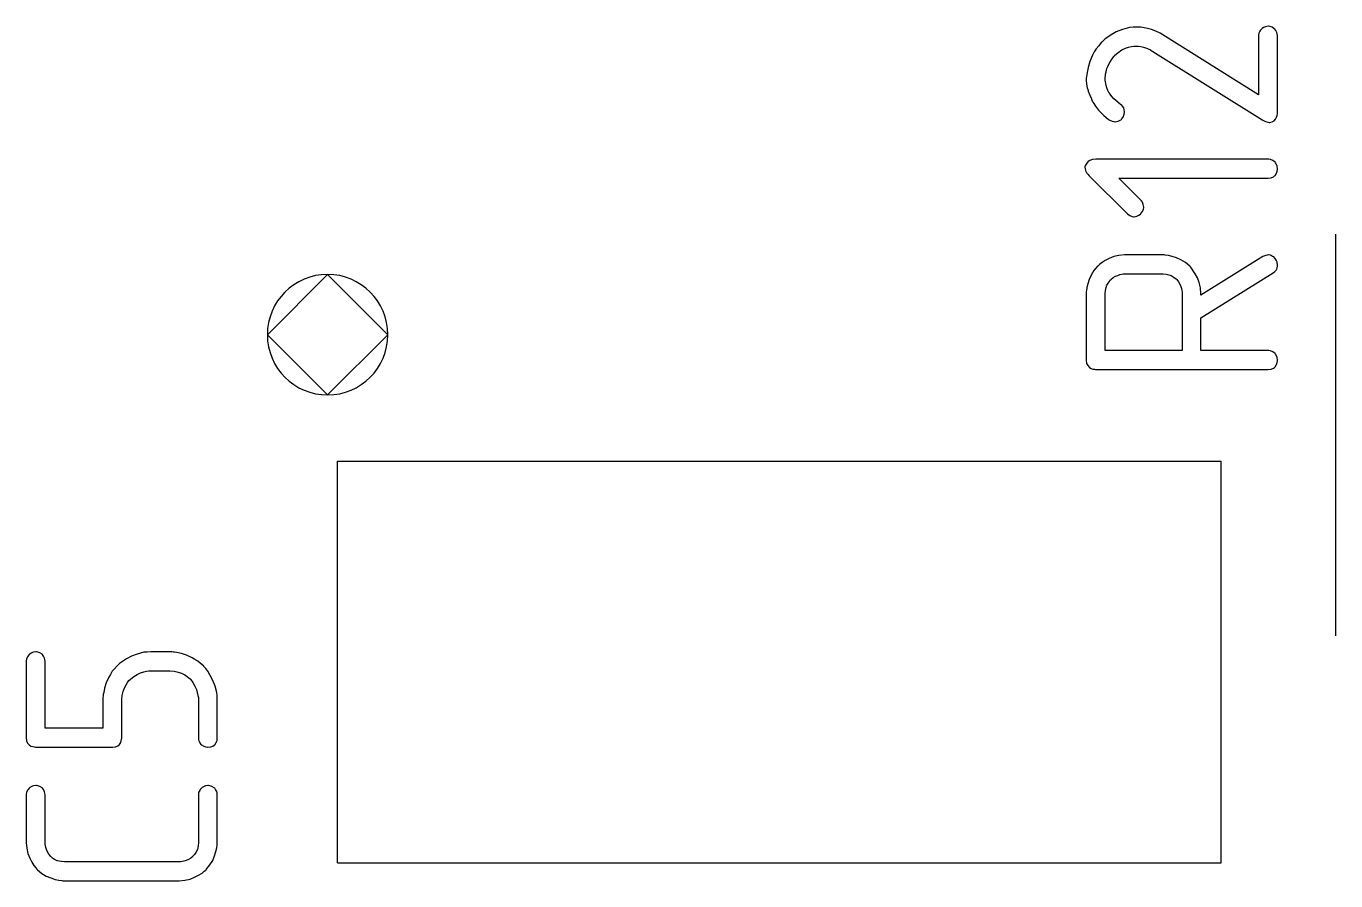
# Model space of a CAD drawing. Header units: inches. Extents: x 0 to 594, y -420 to 0.
# Drawn here: x 242.56 to 249.08, y -162.05 to -157.8 of the extents above; entities that cross this region are included whole.
import ezdxf

# ---------------------------------------------------------------- set-up
doc = ezdxf.new("R2010")
doc.units = ezdxf.units.IN
doc.header["$MEASUREMENT"] = 0

msp = doc.modelspace()

# ---------------------------------------------------------------- linework, layer by layer
at = {"color": 18, "true_color": 0x000000}
for p, q in [((248.0911, -157.801), (248.0728, -157.8024)), ((248.0939, -157.801), (248.0911, -157.801)), ((248.101, -157.801), (248.0939, -157.801)), ((248.1122, -157.8024), (248.101, -157.801)), ((248.7325, -157.7996), (248.7226, -157.8038)), ((248.7452, -157.7968), (248.7325, -157.7996)), ((248.748, -157.7968), (248.7452, -157.7968)), ((248.7551, -157.7982), (248.748, -157.7968)), ((248.7649, -157.8024), (248.7551, -157.7982)), ((247.9276, -157.8659), (247.9219, -157.8715)), ((247.9346, -157.8602), (247.9276, -157.8659)), ((247.9431, -157.8546), (247.9346, -157.8602)), ((247.9642, -157.8391), (247.9431, -157.8546)), ((247.9896, -157.825), (247.9642, -157.8391)), ((248.0206, -157.8137), (247.9896, -157.825)), ((248.0544, -157.8038), (248.0206, -157.8137)), ((248.0728, -157.8024), (248.0544, -157.8038)), ((248.1277, -157.8052), (248.1122, -157.8024)), ((248.1447, -157.8081), (248.1277, -157.8052)), ((248.1644, -157.8137), (248.1447, -157.8081)), ((248.1855, -157.8222), (248.1644, -157.8137)), ((248.2081, -157.832), (248.1855, -157.8222)), ((248.6973, -158.1393), (248.2081, -157.832)), ((248.6987, -157.832), (248.6973, -157.8405)), ((248.6973, -157.8405), (248.6973, -158.1393)), ((248.7043, -157.8208), (248.6987, -157.832)), ((248.7071, -157.8165), (248.7043, -157.8208)), ((248.7128, -157.8109), (248.7071, -157.8165)), ((248.7156, -157.8081), (248.7128, -157.8109)), ((248.7226, -157.8038), (248.7156, -157.8081)), ((248.7762, -157.8095), (248.7649, -157.8024)), ((248.779, -157.8109), (248.7762, -157.8095)), ((248.7833, -157.8179), (248.779, -157.8109)), ((248.7889, -157.8278), (248.7833, -157.8179)), ((248.7903, -157.8348), (248.7889, -157.8278)), ((248.7917, -157.8433), (248.7903, -157.8348)), ((248.7917, -158.2324), (248.7917, -157.8433)), ((247.8796, -157.9251), (247.8712, -157.9406)), ((247.8895, -157.9096), (247.8796, -157.9251)), ((247.9022, -157.8941), (247.8895, -157.9096)), ((247.9149, -157.8786), (247.9022, -157.8941)), ((247.9163, -157.8771), (247.9149, -157.8786)), ((247.9177, -157.8757), (247.9163, -157.8771)), ((247.9219, -157.8715), (247.9177, -157.8757)), ((247.9811, -157.9434), (247.9981, -157.9279)), ((247.9981, -157.9279), (248.0164, -157.9152)), ((248.0164, -157.9152), (248.0347, -157.9067)), ((248.0347, -157.9067), (248.0502, -157.9011)), ((248.0502, -157.9011), (248.0657, -157.8983)), ((248.0657, -157.8983), (248.077, -157.8955)), ((248.077, -157.8955), (248.084, -157.8955)), ((248.084, -157.8955), (248.0855, -157.8955)), ((248.0855, -157.8955), (248.0869, -157.8955)), ((248.0869, -157.8955), (248.0996, -157.8969)), ((248.0996, -157.8969), (248.1122, -157.8983)), ((248.1122, -157.8983), (248.1249, -157.9011)), ((248.1249, -157.9011), (248.1348, -157.9039)), ((248.1348, -157.9039), (248.1447, -157.9082)), ((248.1447, -157.9082), (248.1517, -157.911)), ((248.1517, -157.911), (248.1574, -157.9124)), ((248.1574, -157.9124), (248.1588, -157.9138)), ((248.1588, -157.9138), (248.7184, -158.2648)), ((247.8585, -157.973), (247.85, -158.0026)), ((247.8712, -157.9406), (247.8585, -157.973)), ((247.9459, -158.0012), (247.9473, -157.997)), ((247.9473, -157.9956), (247.9586, -157.9744)), ((247.9473, -157.997), (247.9473, -157.9956)), ((247.9586, -157.9744), (247.9685, -157.9589)), ((247.9685, -157.9589), (247.9741, -157.9519)), ((247.9741, -157.9519), (247.9769, -157.9476)), ((247.9769, -157.9476), (247.9797, -157.9448)), ((247.9797, -157.9448), (247.9811, -157.9434)), ((247.8416, -158.0491), (247.8402, -158.0562)), ((247.8402, -158.0562), (247.8402, -158.0675)), ((247.8402, -158.0562), (247.8402, -158.0562)), ((247.843, -158.0393), (247.8416, -158.0491)), ((247.8444, -158.028), (247.843, -158.0393)), ((247.85, -158.0026), (247.8444, -158.028)), ((247.9346, -158.0604), (247.936, -158.035)), ((247.9346, -158.066), (247.9346, -158.0604)), ((247.936, -158.035), (247.9388, -158.0237)), ((247.9388, -158.0237), (247.9403, -158.0153)), ((247.9403, -158.0153), (247.9431, -158.0068)), ((247.9431, -158.0068), (247.9459, -158.0012)), ((247.8402, -158.0675), (247.8416, -158.0858)), ((247.8416, -158.0858), (247.8444, -158.1041)), ((247.8444, -158.1041), (247.8472, -158.1112)), ((247.8472, -158.1112), (247.8486, -158.1168)), ((247.8486, -158.1168), (247.85, -158.1196)), ((247.85, -158.1196), (247.85, -158.121)), ((247.85, -158.121), (247.8571, -158.1408)), ((247.936, -158.0731), (247.9346, -158.066)), ((247.9374, -158.0815), (247.936, -158.0731)), ((247.9388, -158.0928), (247.9374, -158.0815)), ((247.9431, -158.1041), (247.9388, -158.0928)), ((247.9473, -158.1168), (247.9431, -158.1041)), ((247.9544, -158.1295), (247.9473, -158.1168)), ((247.8571, -158.1408), (247.8655, -158.1591)), ((247.8655, -158.1591), (247.8684, -158.1661)), ((247.8684, -158.1661), (247.8712, -158.1718)), ((247.8712, -158.1718), (247.8726, -158.1746)), ((247.8726, -158.1746), (247.874, -158.176)), ((247.874, -158.176), (247.8867, -158.1957)), ((247.9558, -158.1309), (247.9544, -158.1295)), ((247.9586, -158.1351), (247.9558, -158.1309)), ((247.9628, -158.1408), (247.9586, -158.1351)), ((247.9685, -158.1492), (247.9628, -158.1408)), ((247.9769, -158.1577), (247.9685, -158.1492)), ((247.9868, -158.1675), (247.9769, -158.1577)), ((248.0093, -158.1845), (247.9868, -158.1675)), ((248.0107, -158.1859), (248.0093, -158.1845)), ((248.015, -158.1887), (248.0107, -158.1859)), ((248.0206, -158.1943), (248.015, -158.1887)), ((247.8867, -158.1957), (247.9008, -158.2141)), ((247.9008, -158.2141), (247.9149, -158.2282)), ((247.9149, -158.2282), (247.9276, -158.2408)), ((247.9276, -158.2408), (247.9388, -158.2521)), ((247.9388, -158.2521), (247.9487, -158.2592)), ((248.015, -158.2606), (248.0178, -158.2578)), ((248.0178, -158.2578), (248.0248, -158.2465)), ((248.0262, -158.2028), (248.0206, -158.1943)), ((248.0248, -158.2465), (248.0291, -158.2352)), ((248.0305, -158.2239), (248.0262, -158.2028)), ((248.0291, -158.2352), (248.0305, -158.2267)), ((248.0305, -158.2267), (248.0305, -158.2239)), ((248.7818, -158.2592), (248.7875, -158.2493)), ((248.7875, -158.2493), (248.7903, -158.2408)), ((248.7903, -158.2408), (248.7917, -158.2324)), ((247.9487, -158.2592), (247.9544, -158.2634)), ((247.9544, -158.2634), (247.9572, -158.2648)), ((247.9572, -158.2648), (247.9685, -158.269)), ((247.9685, -158.269), (247.9769, -158.2719)), ((247.9769, -158.2719), (247.9825, -158.2733)), ((247.9825, -158.2733), (247.984, -158.2733)), ((247.984, -158.2733), (247.991, -158.2719)), ((247.991, -158.2719), (247.9981, -158.2704)), ((247.9981, -158.2704), (248.0079, -158.2648)), ((248.0079, -158.2648), (248.015, -158.2606)), ((248.7184, -158.2648), (248.7325, -158.2719)), ((248.7325, -158.2719), (248.7438, -158.2747)), ((248.7438, -158.2747), (248.7508, -158.2761)), ((248.7508, -158.2761), (248.7537, -158.2761)), ((248.7537, -158.2761), (248.7663, -158.2733)), ((248.7663, -158.2733), (248.7762, -158.2676)), ((248.7762, -158.2676), (248.7818, -158.2592)), ((247.8345, -158.4918), (247.8331, -158.4974)), ((247.8331, -158.4974), (247.8331, -158.4988)), ((247.8331, -158.4974), (247.8331, -158.4974)), ((247.8331, -158.4988), (247.8345, -158.5073)), ((247.8388, -158.4833), (247.8345, -158.4918)), ((247.8345, -158.5073), (247.8359, -158.5143)), ((247.8359, -158.5143), (247.8373, -158.52)), ((247.8472, -158.472), (247.8388, -158.4833)), ((247.85, -158.4706), (247.8472, -158.472)), ((247.8585, -158.465), (247.85, -158.4706)), ((247.8712, -158.4608), (247.8585, -158.465)), ((247.8881, -158.4593), (247.8712, -158.4608)), ((248.7452, -158.4593), (247.8881, -158.4593)), ((248.7466, -158.4593), (248.7452, -158.4593)), ((248.7494, -158.4593), (248.7466, -158.4593)), ((248.7579, -158.4608), (248.7494, -158.4593)), ((248.7692, -158.465), (248.7579, -158.4608)), ((248.7804, -158.4734), (248.7692, -158.465)), ((248.7818, -158.4763), (248.7804, -158.4734)), ((248.7861, -158.4819), (248.7818, -158.4763)), ((248.7903, -158.4932), (248.7861, -158.4819)), ((248.7875, -158.5284), (248.7903, -158.5186)), ((248.7917, -158.5073), (248.7903, -158.4932)), ((248.7903, -158.5186), (248.7917, -158.5101)), ((248.7917, -158.5101), (248.7917, -158.5073)), ((247.8373, -158.52), (247.8388, -158.5214)), ((247.8388, -158.5214), (247.843, -158.5284)), ((247.843, -158.5284), (247.8486, -158.5355)), ((247.8486, -158.5355), (247.8529, -158.5397)), ((247.8529, -158.5397), (247.8543, -158.5411)), ((247.8543, -158.5411), (248.046, -158.7314)), ((248.1122, -158.6638), (248.0023, -158.5538)), ((248.0023, -158.5538), (248.7452, -158.5538)), ((248.7452, -158.5538), (248.7607, -158.551)), ((248.7607, -158.551), (248.772, -158.5468)), ((248.772, -158.5468), (248.7776, -158.5425)), ((248.7776, -158.5425), (248.7804, -158.5397)), ((248.7804, -158.5397), (248.7875, -158.5284)), ((248.1151, -158.6666), (248.1122, -158.6638)), ((248.1193, -158.6736), (248.1151, -158.6666)), ((248.1235, -158.6849), (248.1193, -158.6736)), ((248.1207, -158.7187), (248.1249, -158.7075)), ((248.1263, -158.6976), (248.1235, -158.6849)), ((248.1249, -158.7075), (248.1263, -158.7004)), ((248.1263, -158.7004), (248.1263, -158.6976)), ((248.046, -158.7314), (248.0573, -158.7399)), ((248.0573, -158.7399), (248.0685, -158.7441)), ((248.0685, -158.7441), (248.0756, -158.7455)), ((248.0756, -158.7455), (248.077, -158.7455)), ((248.077, -158.7455), (248.0784, -158.7455)), ((248.0784, -158.7455), (248.0855, -158.7441)), ((248.0855, -158.7441), (248.0911, -158.7427)), ((248.0911, -158.7427), (248.1024, -158.7371)), ((248.1024, -158.7371), (248.1094, -158.7328)), ((248.1094, -158.7328), (248.1108, -158.73)), ((248.1108, -158.73), (248.1122, -158.73)), ((248.1122, -158.73), (248.1207, -158.7187)), ((249.0824, -160.8328), (249.0824, -158.8328)), ((247.9191, -158.9739), (247.9064, -158.9838)), ((247.9346, -158.964), (247.9191, -158.9739)), ((247.9544, -158.9542), (247.9346, -158.964)), ((247.9769, -158.9443), (247.9544, -158.9542)), ((248.0023, -158.9386), (247.9769, -158.9443)), ((248.0305, -158.9358), (248.0023, -158.9386)), ((248.2208, -158.9358), (248.0305, -158.9358)), ((248.2222, -158.9358), (248.2208, -158.9358)), ((248.2236, -158.9358), (248.2222, -158.9358)), ((248.2278, -158.9358), (248.2236, -158.9358)), ((248.2335, -158.9372), (248.2278, -158.9358)), ((248.249, -158.9386), (248.2335, -158.9372)), ((248.2673, -158.9429), (248.249, -158.9386)), ((248.2885, -158.9499), (248.2673, -158.9429)), ((248.311, -158.9598), (248.2885, -158.9499)), ((248.3336, -158.9739), (248.311, -158.9598)), ((248.3561, -158.9922), (248.3336, -158.9739)), ((248.7184, -158.9443), (248.4111, -159.136)), ((248.7297, -158.9401), (248.7184, -158.9443)), ((248.7452, -158.9358), (248.7297, -158.9401)), ((248.7466, -158.9358), (248.7452, -158.9358)), ((248.748, -158.9358), (248.7466, -158.9358)), ((248.7565, -158.9372), (248.748, -158.9358)), ((248.7678, -158.9429), (248.7565, -158.9372)), ((248.7734, -158.9457), (248.7678, -158.9429)), ((248.779, -158.9513), (248.7734, -158.9457)), ((248.7804, -158.9542), (248.779, -158.9513)), ((248.7847, -158.9612), (248.7804, -158.9542)), ((248.7903, -158.9725), (248.7847, -158.9612)), ((248.7917, -158.9866), (248.7903, -158.9725)), ((244.0624, -159.0328), (243.7624, -159.3328)), ((244.3624, -159.3328), (244.0624, -159.0328)), ((247.8641, -159.0359), (247.8543, -159.0585)), ((247.8782, -159.0134), (247.8641, -159.0359)), ((247.8966, -158.9922), (247.8782, -159.0134)), ((247.8994, -158.9894), (247.8966, -158.9922)), ((247.9064, -158.9838), (247.8994, -158.9894)), ((247.9854, -159.0416), (247.9966, -159.0373)), ((247.9966, -159.0373), (248.0065, -159.0331)), ((248.0065, -159.0331), (248.0164, -159.0317)), ((248.0164, -159.0317), (248.0234, -159.0303)), ((248.0234, -159.0303), (248.0291, -159.0303)), ((248.0291, -159.0303), (248.0305, -159.0303)), ((248.0305, -159.0303), (248.2222, -159.0303)), ((248.2222, -159.0303), (248.2377, -159.0317)), ((248.2377, -159.0317), (248.2504, -159.0345)), ((248.2504, -159.0345), (248.2631, -159.0387)), ((248.2631, -159.0387), (248.2729, -159.0444)), ((248.3589, -158.995), (248.3561, -158.9922)), ((248.3646, -159.0021), (248.3589, -158.995)), ((248.373, -159.0148), (248.3646, -159.0021)), ((248.3829, -159.0303), (248.373, -159.0148)), ((248.3942, -159.05), (248.3829, -159.0303)), ((248.4111, -159.2488), (248.7706, -159.0246)), ((248.7706, -159.0246), (248.779, -159.0176)), ((248.779, -159.0176), (248.7847, -159.012)), ((248.7847, -159.012), (248.7875, -159.0077)), ((248.7875, -159.0077), (248.7889, -159.0063)), ((248.7889, -159.0063), (248.7903, -158.9993)), ((248.7903, -158.9993), (248.7917, -158.9922)), ((248.7917, -158.9922), (248.7917, -158.9866)), ((247.843, -159.0979), (247.8416, -159.1135)), ((247.8472, -159.0796), (247.843, -159.0979)), ((247.8543, -159.0585), (247.8472, -159.0796)), ((247.936, -159.112), (247.9388, -159.0979)), ((247.9388, -159.0979), (247.9431, -159.0867)), ((247.9431, -159.0867), (247.9487, -159.0768)), ((247.9487, -159.0768), (247.9544, -159.0697)), ((247.9544, -159.0697), (247.9586, -159.0627)), ((247.9586, -159.0627), (247.9614, -159.0599)), ((247.9614, -159.0599), (247.9628, -159.0585)), ((247.9628, -159.0585), (247.9741, -159.0486)), ((247.9741, -159.0486), (247.9854, -159.0416)), ((248.2729, -159.0444), (248.28, -159.05)), ((248.28, -159.05), (248.287, -159.0542)), ((248.287, -159.0542), (248.2899, -159.0571)), ((248.2899, -159.0571), (248.2913, -159.0585)), ((248.2913, -159.0585), (248.2997, -159.0697)), ((248.2997, -159.0697), (248.3054, -159.081)), ((248.3054, -159.081), (248.311, -159.0923)), ((248.311, -159.0923), (248.3138, -159.1022)), ((248.3138, -159.1022), (248.3152, -159.112)), ((248.4026, -159.0726), (248.3942, -159.05)), ((248.4083, -159.0994), (248.4026, -159.0726)), ((248.4111, -159.1275), (248.4083, -159.0994)), ((247.8416, -159.1135), (247.8402, -159.1191)), ((247.8402, -159.1191), (247.8402, -159.4602)), ((247.8402, -159.1191), (247.8402, -159.1191)), ((247.9346, -159.1261), (247.936, -159.112)), ((247.9346, -159.4123), (247.9346, -159.1261)), ((247.936, -159.112), (247.936, -159.112)), ((248.3152, -159.112), (248.3166, -159.1191)), ((248.3166, -159.1191), (248.3166, -159.4123)), ((248.4111, -159.136), (248.4111, -159.1275)), ((248.4111, -159.4123), (248.4111, -159.2488)), ((243.7624, -159.3328), (244.0624, -159.6328)), ((244.0624, -159.6328), (244.3624, -159.3328)), ((248.3166, -159.4123), (247.9346, -159.4123)), ((248.7452, -159.4123), (248.4111, -159.4123)), ((248.7466, -159.4123), (248.7452, -159.4123)), ((248.7494, -159.4123), (248.7466, -159.4123)), ((248.7579, -159.4137), (248.7494, -159.4123)), ((248.7692, -159.4179), (248.7579, -159.4137)), ((248.7804, -159.4264), (248.7692, -159.4179)), ((248.7818, -159.4292), (248.7804, -159.4264)), ((248.7861, -159.4349), (248.7818, -159.4292)), ((247.8402, -159.4602), (247.8416, -159.4757)), ((247.8416, -159.4757), (247.8472, -159.487)), ((247.8472, -159.487), (247.8557, -159.4955)), ((247.8557, -159.4955), (247.8641, -159.5011)), ((248.772, -159.4997), (248.7776, -159.4955)), ((248.7776, -159.4955), (248.7804, -159.4927)), ((248.7804, -159.4927), (248.7875, -159.4814)), ((248.7903, -159.4461), (248.7861, -159.4349)), ((248.7875, -159.4814), (248.7903, -159.4715)), ((248.7917, -159.4602), (248.7903, -159.4461)), ((248.7903, -159.4715), (248.7917, -159.4631)), ((248.7917, -159.4631), (248.7917, -159.4602)), ((247.8641, -159.5011), (247.8726, -159.5039)), ((247.8726, -159.5039), (247.881, -159.5053)), ((247.881, -159.5053), (247.8867, -159.5068)), ((247.8867, -159.5068), (247.8881, -159.5068)), ((247.8881, -159.5068), (248.7452, -159.5068)), ((248.7452, -159.5068), (248.7607, -159.5039)), ((248.7607, -159.5039), (248.772, -159.4997)), ((244.1124, -159.9632), (248.5124, -159.9632)), ((244.1124, -161.9632), (244.1124, -159.9632)), ((248.5124, -161.9632), (248.5124, -159.9632)), ((242.5715, -160.9312), (242.5687, -160.9369)), ((242.5772, -160.9256), (242.5715, -160.9312)), ((242.58, -160.9228), (242.5772, -160.9256)), ((242.5871, -160.9186), (242.58, -160.9228)), ((242.5969, -160.9143), (242.5871, -160.9186)), ((242.6096, -160.9115), (242.5969, -160.9143)), ((242.6124, -160.9115), (242.6096, -160.9115)), ((242.6195, -160.9129), (242.6124, -160.9115)), ((242.6293, -160.9172), (242.6195, -160.9129)), ((242.6406, -160.9242), (242.6293, -160.9172)), ((242.6434, -160.9256), (242.6406, -160.9242)), ((242.6477, -160.9327), (242.6434, -160.9256)), ((243.1143, -160.9228), (243.0861, -160.9341)), ((243.1467, -160.9143), (243.1143, -160.9228)), ((243.1636, -160.9129), (243.1467, -160.9143)), ((243.1819, -160.9115), (243.1636, -160.9129)), ((243.2764, -160.9115), (243.1819, -160.9115)), ((243.2778, -160.9115), (243.2764, -160.9115)), ((243.2806, -160.9115), (243.2778, -160.9115)), ((243.2863, -160.9115), (243.2806, -160.9115)), ((243.2933, -160.9129), (243.2863, -160.9115)), ((243.3004, -160.9129), (243.2933, -160.9129)), ((243.3102, -160.9157), (243.3004, -160.9129)), ((243.3342, -160.92), (243.3102, -160.9157)), ((243.3596, -160.9284), (243.3342, -160.92)), ((243.3878, -160.9411), (243.3596, -160.9284)), ((242.5631, -160.9482), (242.5617, -160.9566)), ((242.5617, -160.9566), (242.5617, -161.3401)), ((242.5617, -160.9566), (242.5617, -160.9566)), ((242.5687, -160.9369), (242.5631, -160.9482)), ((242.6533, -160.9439), (242.6477, -160.9327)), ((242.6547, -160.951), (242.6533, -160.9439)), ((242.6561, -160.9594), (242.6547, -160.951)), ((242.6561, -161.2921), (242.6561, -160.9594)), ((243.0015, -160.9961), (242.9902, -161.0088)), ((243.0142, -160.982), (243.0015, -160.9961)), ((243.0156, -160.9806), (243.0142, -160.982)), ((243.017, -160.9792), (243.0156, -160.9806)), ((243.0212, -160.9749), (243.017, -160.9792)), ((243.0269, -160.9707), (243.0212, -160.9749)), ((243.041, -160.9594), (243.0269, -160.9707)), ((243.0607, -160.9468), (243.041, -160.9594)), ((243.0861, -160.9341), (243.0607, -160.9468)), ((243.4019, -160.9496), (243.3878, -160.9411)), ((243.416, -160.958), (243.4019, -160.9496)), ((243.4301, -160.9693), (243.416, -160.958)), ((243.4442, -160.982), (243.4301, -160.9693)), ((243.4456, -160.9834), (243.4442, -160.982)), ((243.447, -160.9848), (243.4456, -160.9834)), ((243.4498, -160.989), (243.447, -160.9848)), ((243.4554, -160.9947), (243.4498, -160.989)), ((243.4653, -161.0088), (243.4554, -160.9947)), ((242.9733, -161.0384), (242.9606, -161.0666)), ((242.9818, -161.0243), (242.9733, -161.0384)), ((242.9902, -161.0088), (242.9818, -161.0243)), ((243.0664, -161.0638), (243.0734, -161.0553)), ((243.0734, -161.0553), (243.079, -161.0497)), ((243.079, -161.0497), (243.0804, -161.0483)), ((243.0804, -161.0483), (243.0974, -161.0342)), ((243.0974, -161.0342), (243.1143, -161.0243)), ((243.1143, -161.0243), (243.1312, -161.0158)), ((243.1312, -161.0158), (243.1467, -161.0116)), ((243.1467, -161.0116), (243.1608, -161.0088)), ((243.1608, -161.0088), (243.1721, -161.006)), ((243.1721, -161.006), (243.1791, -161.006)), ((243.1791, -161.006), (243.1819, -161.006)), ((243.1819, -161.006), (243.2764, -161.006)), ((243.2764, -161.006), (243.299, -161.0074)), ((243.299, -161.0074), (243.3187, -161.013)), ((243.3187, -161.013), (243.3356, -161.0186)), ((243.3356, -161.0186), (243.3511, -161.0271)), ((243.3511, -161.0271), (243.3624, -161.0342)), ((243.3624, -161.0342), (243.3723, -161.0412)), ((243.3723, -161.0412), (243.3779, -161.0468)), ((243.3779, -161.0468), (243.3793, -161.0483)), ((243.3793, -161.0483), (243.392, -161.0652)), ((243.478, -161.0299), (243.4653, -161.0088)), ((243.4907, -161.0539), (243.478, -161.0299)), ((243.5019, -161.0821), (243.4907, -161.0539)), ((242.9479, -161.1145), (242.9451, -161.1244)), ((242.9451, -161.1244), (242.9451, -161.1328)), ((242.9522, -161.092), (242.9479, -161.1145)), ((242.9606, -161.0666), (242.9522, -161.092)), ((243.0396, -161.1286), (243.0452, -161.1089)), ((243.0452, -161.1089), (243.0508, -161.0905)), ((243.0508, -161.0905), (243.0593, -161.0764)), ((243.0593, -161.0764), (243.0664, -161.0638)), ((243.392, -161.0652), (243.4019, -161.0821)), ((243.4019, -161.0821), (243.4089, -161.099)), ((243.4089, -161.099), (243.4131, -161.1145)), ((243.4131, -161.1145), (243.416, -161.1286)), ((243.5104, -161.1145), (243.5019, -161.0821)), ((243.5118, -161.1314), (243.5104, -161.1145)), ((242.9451, -161.1328), (242.9437, -161.1399)), ((242.9437, -161.1399), (242.9437, -161.2921)), ((243.0382, -161.1498), (243.0396, -161.1286)), ((243.0382, -161.3415), (243.0382, -161.1498)), ((243.416, -161.1286), (243.4188, -161.1399)), ((243.4188, -161.1399), (243.4188, -161.3485)), ((243.5132, -161.1498), (243.5118, -161.1314)), ((243.5132, -161.3429), (243.5132, -161.1498)), ((242.9437, -161.2921), (242.6561, -161.2921)), ((242.5617, -161.3401), (242.5631, -161.3556)), ((242.5631, -161.3556), (242.5687, -161.3668)), ((242.5687, -161.3668), (242.5772, -161.3753)), ((242.5772, -161.3753), (242.5856, -161.3809)), ((242.5856, -161.3809), (242.5941, -161.3838)), ((242.5941, -161.3838), (242.6026, -161.3852)), ((242.6026, -161.3852), (242.6082, -161.3866)), ((242.6082, -161.3866), (242.6096, -161.3866)), ((242.6096, -161.3866), (242.9916, -161.3866)), ((242.9916, -161.3866), (243.0071, -161.3852)), ((243.0071, -161.3852), (243.0184, -161.3795)), ((243.0184, -161.3795), (243.0269, -161.3725)), ((243.0269, -161.3725), (243.0325, -161.3626)), ((243.0325, -161.3626), (243.0353, -161.3542)), ((243.0353, -161.3542), (243.0367, -161.3471)), ((243.0367, -161.3471), (243.0382, -161.3415)), ((243.4188, -161.3485), (243.4216, -161.3556)), ((243.4216, -161.3556), (243.4258, -161.3654)), ((243.4258, -161.3654), (243.4315, -161.3725)), ((243.4315, -161.3725), (243.4329, -161.3753)), ((243.4329, -161.3753), (243.4343, -161.3753)), ((243.4343, -161.3753), (243.4456, -161.3824)), ((243.4456, -161.3824), (243.4568, -161.3852)), ((243.4568, -161.3852), (243.4639, -161.3866)), ((243.4639, -161.3866), (243.4653, -161.3866)), ((243.4653, -161.3866), (243.4667, -161.3866)), ((243.4667, -161.3866), (243.4808, -161.3852)), ((243.4808, -161.3852), (243.4907, -161.3809)), ((243.4907, -161.3809), (243.4977, -161.3767)), ((243.4977, -161.3767), (243.5005, -161.3753)), ((243.5005, -161.3753), (243.5076, -161.364)), ((243.5076, -161.364), (243.5118, -161.3527)), ((243.5118, -161.3527), (243.5132, -161.3429)), ((242.5969, -161.5797), (242.5871, -161.5839)), ((242.6096, -161.5769), (242.5969, -161.5797)), ((242.6124, -161.5769), (242.6096, -161.5769)), ((242.6195, -161.5783), (242.6124, -161.5769)), ((242.6293, -161.5825), (242.6195, -161.5783)), ((242.6406, -161.5896), (242.6293, -161.5825)), ((243.454, -161.5797), (243.4442, -161.5839)), ((243.4667, -161.5769), (243.454, -161.5797)), ((243.4695, -161.5769), (243.4667, -161.5769)), ((243.4766, -161.5783), (243.4695, -161.5769)), ((243.4864, -161.5825), (243.4766, -161.5783)), ((243.4977, -161.5896), (243.4864, -161.5825)), ((242.5631, -161.6121), (242.5617, -161.6206)), ((242.5617, -161.6206), (242.5617, -161.8616)), ((242.5617, -161.6206), (242.5617, -161.6206)), ((242.5687, -161.6009), (242.5631, -161.6121)), ((242.5715, -161.5966), (242.5687, -161.6009)), ((242.5772, -161.591), (242.5715, -161.5966)), ((242.58, -161.5882), (242.5772, -161.591)), ((242.5871, -161.5839), (242.58, -161.5882)), ((242.6434, -161.591), (242.6406, -161.5896)), ((242.6477, -161.598), (242.6434, -161.591)), ((242.6533, -161.6093), (242.6477, -161.598)), ((242.6547, -161.6164), (242.6533, -161.6093)), ((242.6561, -161.6248), (242.6547, -161.6164)), ((242.6561, -161.8701), (242.6561, -161.6248)), ((243.4202, -161.6121), (243.4188, -161.6206)), ((243.4188, -161.6206), (243.4188, -161.8631)), ((243.4258, -161.6023), (243.4202, -161.6121)), ((243.4286, -161.5966), (243.4258, -161.6023)), ((243.4343, -161.591), (243.4286, -161.5966)), ((243.4371, -161.5882), (243.4343, -161.591)), ((243.4442, -161.5839), (243.4371, -161.5882)), ((243.5005, -161.591), (243.4977, -161.5896)), ((243.5048, -161.598), (243.5005, -161.591)), ((243.5104, -161.6079), (243.5048, -161.598)), ((243.5118, -161.615), (243.5104, -161.6079)), ((243.5132, -161.6234), (243.5118, -161.615)), ((243.5132, -161.8687), (243.5132, -161.6234)), ((242.5617, -161.8616), (242.5645, -161.8898)), ((242.5645, -161.8898), (242.5701, -161.9166)), ((242.6575, -161.8772), (242.6561, -161.8701)), ((242.6589, -161.8856), (242.6575, -161.8772)), ((242.6632, -161.8969), (242.6589, -161.8856)), ((242.6674, -161.9082), (242.6632, -161.8969)), ((242.6745, -161.9194), (242.6674, -161.9082)), ((243.4131, -161.8997), (243.4061, -161.911)), ((243.4145, -161.8969), (243.4131, -161.8983)), ((243.4131, -161.8983), (243.4131, -161.8997)), ((243.416, -161.887), (243.4145, -161.8969)), ((243.4174, -161.8757), (243.416, -161.887)), ((243.4188, -161.8631), (243.4174, -161.8757)), ((243.4991, -161.9279), (243.5062, -161.9068)), ((243.5062, -161.9068), (243.5104, -161.8884)), ((243.5104, -161.8884), (243.5118, -161.8743)), ((243.5118, -161.8743), (243.5132, -161.8687)), ((242.5701, -161.9166), (242.58, -161.9392)), ((242.58, -161.9392), (242.5899, -161.9589)), ((242.5899, -161.9589), (242.5997, -161.9758)), ((242.6843, -161.9307), (242.6745, -161.9194)), ((242.6871, -161.9335), (242.6843, -161.9307)), ((242.6928, -161.9392), (242.6871, -161.9335)), ((242.7026, -161.9462), (242.6928, -161.9392)), ((242.7153, -161.9519), (242.7026, -161.9462)), ((242.7167, -161.9519), (242.7153, -161.9519)), ((242.7182, -161.9533), (242.7167, -161.9519)), ((242.7266, -161.9547), (242.7182, -161.9533)), ((242.7379, -161.9561), (242.7266, -161.9547)), ((242.752, -161.9575), (242.7379, -161.9561)), ((243.3243, -161.9575), (242.752, -161.9575)), ((243.3257, -161.9575), (243.3243, -161.9575)), ((243.3314, -161.9575), (243.3257, -161.9575)), ((243.3384, -161.9561), (243.3314, -161.9575)), ((243.3469, -161.9547), (243.3384, -161.9561)), ((243.3582, -161.9505), (243.3469, -161.9547)), ((243.3694, -161.9462), (243.3582, -161.9505)), ((243.3807, -161.9392), (243.3694, -161.9462)), ((243.392, -161.9307), (243.3807, -161.9392)), ((243.3934, -161.9279), (243.392, -161.9307)), ((243.399, -161.9209), (243.3934, -161.9279)), ((243.4061, -161.911), (243.399, -161.9209)), ((243.4582, -161.9956), (243.4766, -161.973)), ((243.4766, -161.973), (243.4907, -161.9505)), ((243.4907, -161.9505), (243.4991, -161.9279)), ((244.1124, -161.9632), (248.5124, -161.9632)), ((242.5997, -161.9758), (242.6096, -161.9871)), ((242.6096, -161.9871), (242.6152, -161.9942)), ((242.6152, -161.9942), (242.6181, -161.997)), ((242.6181, -161.997), (242.6392, -162.0153)), ((242.6392, -162.0153), (242.6618, -162.0294)), ((242.6618, -162.0294), (242.6843, -162.0379)), ((242.6843, -162.0379), (242.7055, -162.0449)), ((243.3779, -162.0435), (243.4005, -162.0336)), ((243.4005, -162.0336), (243.4202, -162.0238)), ((243.4202, -162.0238), (243.4371, -162.0139)), ((243.4371, -162.0139), (243.4484, -162.004)), ((243.4484, -162.004), (243.4554, -161.9984)), ((243.4554, -161.9984), (243.4582, -161.9956)), ((242.7055, -162.0449), (242.7238, -162.0491)), ((242.7238, -162.0491), (242.7393, -162.0505)), ((242.7393, -162.0505), (242.7449, -162.052)), ((242.7449, -162.052), (242.7478, -162.052)), ((242.7478, -162.052), (242.7506, -162.052)), ((242.7506, -162.052), (242.752, -162.052)), ((242.752, -162.052), (243.3229, -162.052)), ((243.3229, -162.052), (243.3511, -162.0491)), ((243.3511, -162.0491), (243.3779, -162.0435))]:
    msp.add_line(p, q, dxfattribs=at)
for start, end in [(90, 180), (0, 90), (180, 270), (270, 0)]:
    msp.add_arc((244.0624, -159.3328), 0.3, start, end, dxfattribs=at)

doc.saveas('drawing.dxf')
